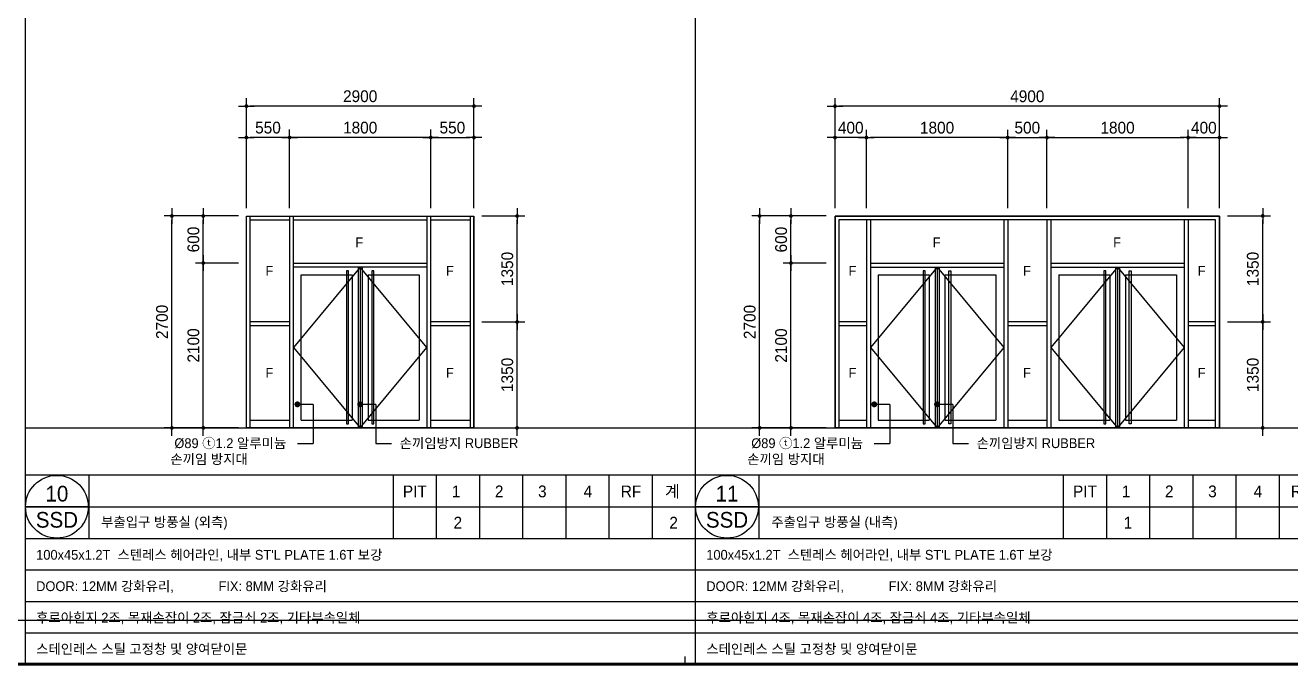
# Model space of a CAD drawing. Extents: x -25535497 to -25216507, y 8041684 to 8103002.
# Drawn here: x -25394184 to -25378057, y 8058811 to 8066971 of the extents above; entities that cross this region are included whole.
import ezdxf
from ezdxf.enums import TextEntityAlignment as Align

# ---------------------------------------------------------------- set-up
doc = ezdxf.new("R2010")
doc.units = 0
doc.header["$MEASUREMENT"] = 0
doc.linetypes.add('DASHDOT', pattern=[22, 20, -1, 0, -1])
doc.layers.get('Defpoints').update_dxf_attribs({"color": 45})
for name, color, linetype in [('0_form', 8, 'Continuous'), ('0_SYM', 7, 'Continuous'), ('A_WID', 4, 'Continuous'), ('DIM', 7, 'Continuous'), ('FIN', 6, 'Continuous'), ('SHT', 7, 'Continuous'), ('SYM', 7, 'Continuous'), ('text', 7, 'Continuous')]:
    doc.layers.add(name, color=color, linetype=linetype)
doc.styles.add('songdoh', font='')
doc.styles.add('돋움', font='')
doc.styles.get('songdoh').set_extended_font_data('Dotum')
doc.styles.get('돋움').set_extended_font_data('Dotum')
doc.dimstyles.new('DONGWOO', dxfattribs={"dimscale": 300, "dimtxt": 3, "dimasz": 1, "dimexe": 2, "dimexo": 2, "dimgap": 1, "dimtad": 1, "dimdec": 0, "dimzin": 11, "dimdsep": 46, "dimtxsty": 'songdoh', "dimblk": 'DOT-6', "dimcen": 2, "dimdle": 2, "dimclrd": 256, "dimclre": 256, "dimclrt": 3, "dimadec": 0, "dimazin": 0, "dimtfac": 1, "dimtdec": 0, "dimtix": 1, "dimtmove": 2, "dimatfit": 3, "dimldrblk": 'DOT', "dimfxl": 2, "dimtolj": 1, "dimtzin": 11, "dimarcsym": 0})

# ---------------------------------------------------------------- blocks, each defined once
blk = doc.blocks.new('KMS_SHEET$0$김천 도면폼(XR)')
at = {"color": 55}
blk.add_line((40870, 3218), (40870, 3380), dxfattribs=at)
at = {"color": 2, "const_width": 79.9}
blk.add_lwpolyline([(83232, 3182), (4501, 3182), (4501, 58666), (83232, 58666)], close=True, dxfattribs=at)
at = {"layer": 'Defpoints', "ltscale": 2}
blk.add_lwpolyline([(5500, 57780), (74243, 57780), (74243, 4293), (5500, 4293)], close=True, dxfattribs=at)
blk = doc.blocks.new('KMS_SHEET', base_point=(2746843.44, 1131951.81))
at = {"xscale": 0.0100119047570738, "yscale": 0.0100119047570738, "zscale": 0.0100119047570738}
blk.add_blockref('KMS_SHEET$0$김천 도면폼(XR)', (2746832.63, 1131939.2), dxfattribs=at)
blk = doc.blocks.new('창호표')
at = {"layer": '0_form', "color": 3}
for p, q in [((0, 278), (8540, 278)), ((0, -6000), (8540, -6000)), ((0, -8410), (8540, -8410))]:
    blk.add_line(p, q, dxfattribs=at)
at = {"layer": '0_form', "color": 7}
for p, q in [((0, 278), (0, -8410)), ((8540, 278), (8540, -8410)), ((4690, -6000), (4690, -6810)), ((5240, -6000), (5240, -6810)), ((5790, -6000), (5790, -6810)), ((6340, -6000), (6340, -6810)), ((6890, -6000), (6890, -6810)), ((7440, -6000), (7440, -6810)), ((7990, -6000), (7990, -6810)), ((0, -6405), (8540, -6405)), ((0, -6810), (8540, -6810)), ((0, -7210), (8540, -7210)), ((0, -7610), (8540, -7610)), ((0, -8010), (8540, -8010))]:
    blk.add_line(p, q, dxfattribs=at)
at = {"layer": '0_form', "color": 1, "linetype": 'DASHDOT'}
blk.add_line((0, -5400), (8540, -5400), dxfattribs=at)
at = {"layer": '0_form'}
blk.add_line((810, -6000), (810, -6810), dxfattribs=at)
at = {"layer": '0_form', "color": 3, "style": '돋움'}
for s, p in [('계', (8155, -6284)), ('1', (5437, -6284)), ('2', (5987, -6284)), ('3', (6537, -6284))]:
    blk.add_text(s, height=150, dxfattribs=at).set_placement(p)
for s, p in [('PIT', (4967, -6284)), ('4', (7172, -6284)), ('RF', (7722, -6284))]:
    blk.add_text(s, height=150, dxfattribs=at).set_placement(p, align=Align.CENTER)
blk = doc.blocks.new('DOOR')
at = {"color": 0}
blk.add_line((-44282, 44513), (-45482, 44513), dxfattribs=at)
at = {"color": 0, "linetype": 'Continuous'}
blk.add_circle((-44882, 44513), 600, dxfattribs=at)
at = {"layer": 'Defpoints', "style": '돋움', "width": 0.8}
blk.add_attdef('크기', text='', height=169, dxfattribs=at).set_placement((-44882, 44513), align=Align.MIDDLE_CENTER)
at = {"layer": 'SYM', "color": 3, "style": 'songdoh'}
for tag, p in [('번호', (-44882, 44763)), ('종류', (-44882, 44263))]:
    blk.add_attdef(tag, text='', height=300, dxfattribs=at).set_placement(p, align=Align.MIDDLE_CENTER)
blk = doc.blocks.new('_Dot')
at = {"color": 0, "linetype": 'ByBlock', "lineweight": -2}
blk.add_line((-0.5, 0), (-1, 0), dxfattribs=at)
at = {"color": 0, "linetype": 'ByBlock', "const_width": 0.5}
blk.add_lwpolyline([(-0.25, 0, 1), (0.25, 0, 1)], format="xyb", close=True, dxfattribs=at)
blk = doc.blocks.new('DOT-6')
at = {"layer": 'DIM', "color": 7, "ltscale": 0.5}
blk.add_line((2, 0), (-2, 0), dxfattribs=at)
at = {"layer": 'DIM', "color": 7, "ltscale": 0.5, "xscale": 0.9680000000043946, "yscale": 0.9680000000043946, "zscale": 0.9680000000043946}
blk.add_blockref('_Dot', (0, 0), dxfattribs=at)
blk = doc.blocks.new('*D33')
at = {"layer": 'Defpoints', "color": 0, "linetype": 'Continuous'}
for p in [(-25384426, 8063942), (-25383876, 8063942), (-25383876, 8061842)]:
    blk.add_point(p, dxfattribs=at)
at = {"layer": 'DIM', "linetype": 'Continuous', "lineweight": -2}
for p, q in [((-25383976, 8063942), (-25384526, 8063942)), ((-25384426, 8061892), (-25384426, 8063892)), ((-25383976, 8061842), (-25384526, 8061842))]:
    blk.add_line(p, q, dxfattribs=at)
at = {"layer": 'DIM', "linetype": 'Continuous', "lineweight": -2, "xscale": 50, "yscale": 50, "zscale": 50}
for p, rotation in [((-25384426, 8063942), 90), ((-25384426, 8061842), 270)]:
    blk.add_blockref('DOT-6', p, dxfattribs=dict(at, rotation=rotation))
at = {"layer": 'DIM', "color": 3, "linetype": 'Continuous', "insert": (-25384551, 8062891), "char_height": 150, "attachment_point": 5, "rotation": 90, "style": 'songdoh'}
blk.add_mtext('\\A1;2100', dxfattribs=at)
blk = doc.blocks.new('*D34')
at = {"layer": 'Defpoints', "color": 0, "linetype": 'Continuous'}
for p in [(-25384426, 8064542), (-25383876, 8064542), (-25383876, 8063942)]:
    blk.add_point(p, dxfattribs=at)
at = {"layer": 'DIM', "linetype": 'Continuous', "lineweight": -2}
for p, q in [((-25383976, 8064542), (-25384526, 8064542)), ((-25384426, 8063992), (-25384426, 8064492)), ((-25383976, 8063942), (-25384526, 8063942))]:
    blk.add_line(p, q, dxfattribs=at)
at = {"layer": 'DIM', "linetype": 'Continuous', "lineweight": -2, "xscale": 50, "yscale": 50, "zscale": 50}
for p, rotation in [((-25384426, 8064542), 90), ((-25384426, 8063942), 270)]:
    blk.add_blockref('DOT-6', p, dxfattribs=dict(at, rotation=rotation))
at = {"layer": 'DIM', "color": 3, "linetype": 'Continuous', "insert": (-25384551, 8064241), "char_height": 150, "attachment_point": 5, "rotation": 90, "style": 'songdoh'}
blk.add_mtext('\\A1;600', dxfattribs=at)
blk = doc.blocks.new('*D35')
at = {"layer": 'Defpoints', "color": 0, "linetype": 'Continuous'}
for p in [(-25384826, 8064542), (-25383876, 8064542), (-25383876, 8061842)]:
    blk.add_point(p, dxfattribs=at)
at = {"layer": 'DIM', "linetype": 'Continuous', "lineweight": -2}
for p, q in [((-25383976, 8064542), (-25384926, 8064542)), ((-25384826, 8061892), (-25384826, 8064492)), ((-25383976, 8061842), (-25384926, 8061842))]:
    blk.add_line(p, q, dxfattribs=at)
at = {"layer": 'DIM', "linetype": 'Continuous', "lineweight": -2, "xscale": 50, "yscale": 50, "zscale": 50}
for p, rotation in [((-25384826, 8064542), 90), ((-25384826, 8061842), 270)]:
    blk.add_blockref('DOT-6', p, dxfattribs=dict(at, rotation=rotation))
at = {"layer": 'DIM', "color": 3, "linetype": 'Continuous', "insert": (-25384951, 8063191), "char_height": 150, "attachment_point": 5, "rotation": 90, "style": 'songdoh'}
blk.add_mtext('\\A1;2700', dxfattribs=at)
blk = doc.blocks.new('*D36')
at = {"layer": 'Defpoints', "color": 0, "linetype": 'Continuous'}
for p in [(-25383864, 8065541), (-25383864, 8064541), (-25383464, 8064541)]:
    blk.add_point(p, dxfattribs=at)
at = {"layer": 'DIM', "linetype": 'Continuous', "lineweight": -2}
for p, q in [((-25383914, 8065541), (-25383964, 8065541)), ((-25383864, 8064641), (-25383864, 8065641)), ((-25383464, 8065541), (-25383864, 8065541)), ((-25383464, 8064641), (-25383464, 8065641)), ((-25383414, 8065541), (-25383364, 8065541))]:
    blk.add_line(p, q, dxfattribs=at)
at = {"layer": 'DIM', "linetype": 'Continuous', "lineweight": -2, "xscale": 50, "yscale": 50, "zscale": 50}
blk.add_blockref('DOT-6', (-25383864, 8065541), dxfattribs=at)
at = {"layer": 'DIM', "linetype": 'Continuous', "lineweight": -2, "xscale": 50, "yscale": 50, "zscale": 50, "rotation": 180}
blk.add_blockref('DOT-6', (-25383464, 8065541), dxfattribs=at)
at = {"layer": 'DIM', "color": 3, "linetype": 'Continuous', "insert": (-25383664, 8065666), "char_height": 150, "attachment_point": 5, "style": 'songdoh'}
blk.add_mtext('\\A1;400', dxfattribs=at)
blk = doc.blocks.new('*D37')
at = {"layer": 'Defpoints', "color": 0, "linetype": 'Continuous'}
for p in [(-25383464, 8065541), (-25383464, 8064541), (-25381664, 8064541)]:
    blk.add_point(p, dxfattribs=at)
at = {"layer": 'DIM', "linetype": 'Continuous', "lineweight": -2}
for p, q in [((-25383464, 8064641), (-25383464, 8065641)), ((-25381714, 8065541), (-25383414, 8065541)), ((-25381664, 8064641), (-25381664, 8065641))]:
    blk.add_line(p, q, dxfattribs=at)
at = {"layer": 'DIM', "linetype": 'Continuous', "lineweight": -2, "xscale": 50, "yscale": 50, "zscale": 50, "rotation": 180}
blk.add_blockref('DOT-6', (-25383464, 8065541), dxfattribs=at)
at = {"layer": 'DIM', "linetype": 'Continuous', "lineweight": -2, "xscale": 50, "yscale": 50, "zscale": 50}
blk.add_blockref('DOT-6', (-25381664, 8065541), dxfattribs=at)
at = {"layer": 'DIM', "color": 3, "linetype": 'Continuous', "insert": (-25382564, 8065666), "char_height": 150, "attachment_point": 5, "style": 'songdoh'}
blk.add_mtext('\\A1;1800', dxfattribs=at)
blk = doc.blocks.new('*D38')
at = {"layer": 'Defpoints', "color": 0, "linetype": 'Continuous'}
for p in [(-25381164, 8065541), (-25381664, 8064541), (-25381164, 8064541)]:
    blk.add_point(p, dxfattribs=at)
at = {"layer": 'DIM', "linetype": 'Continuous', "lineweight": -2}
for p, q in [((-25381664, 8064641), (-25381664, 8065641)), ((-25381614, 8065541), (-25381214, 8065541)), ((-25381164, 8064641), (-25381164, 8065641))]:
    blk.add_line(p, q, dxfattribs=at)
at = {"layer": 'DIM', "linetype": 'Continuous', "lineweight": -2, "xscale": 50, "yscale": 50, "zscale": 50, "rotation": 180}
blk.add_blockref('DOT-6', (-25381664, 8065541), dxfattribs=at)
at = {"layer": 'DIM', "linetype": 'Continuous', "lineweight": -2, "xscale": 50, "yscale": 50, "zscale": 50}
blk.add_blockref('DOT-6', (-25381164, 8065541), dxfattribs=at)
at = {"layer": 'DIM', "color": 3, "linetype": 'Continuous', "insert": (-25381414, 8065666), "char_height": 150, "attachment_point": 5, "style": 'songdoh'}
blk.add_mtext('\\A1;500', dxfattribs=at)
blk = doc.blocks.new('*D39')
at = {"layer": 'Defpoints', "color": 0, "linetype": 'Continuous'}
for p in [(-25383864, 8065941), (-25383864, 8064541), (-25378964, 8064541)]:
    blk.add_point(p, dxfattribs=at)
at = {"layer": 'DIM', "linetype": 'Continuous', "lineweight": -2}
for p, q in [((-25383864, 8064641), (-25383864, 8066041)), ((-25378964, 8064641), (-25378964, 8066041)), ((-25379014, 8065941), (-25383814, 8065941))]:
    blk.add_line(p, q, dxfattribs=at)
at = {"layer": 'DIM', "linetype": 'Continuous', "lineweight": -2, "xscale": 50, "yscale": 50, "zscale": 50, "rotation": 180}
blk.add_blockref('DOT-6', (-25383864, 8065941), dxfattribs=at)
at = {"layer": 'DIM', "linetype": 'Continuous', "lineweight": -2, "xscale": 50, "yscale": 50, "zscale": 50}
blk.add_blockref('DOT-6', (-25378964, 8065941), dxfattribs=at)
at = {"layer": 'DIM', "color": 3, "linetype": 'Continuous', "insert": (-25381414, 8066066), "char_height": 150, "attachment_point": 5, "style": 'songdoh'}
blk.add_mtext('\\A1;4900', dxfattribs=at)
blk = doc.blocks.new('*D40')
at = {"layer": 'Defpoints', "color": 0, "linetype": 'Continuous'}
for p in [(-25378964, 8065541), (-25379364, 8064541), (-25378964, 8064541)]:
    blk.add_point(p, dxfattribs=at)
at = {"layer": 'DIM', "linetype": 'Continuous', "lineweight": -2}
for p, q in [((-25379414, 8065541), (-25379464, 8065541)), ((-25379364, 8064641), (-25379364, 8065641)), ((-25379364, 8065541), (-25378964, 8065541)), ((-25378964, 8064641), (-25378964, 8065641)), ((-25378914, 8065541), (-25378864, 8065541))]:
    blk.add_line(p, q, dxfattribs=at)
at = {"layer": 'DIM', "linetype": 'Continuous', "lineweight": -2, "xscale": 50, "yscale": 50, "zscale": 50}
blk.add_blockref('DOT-6', (-25379364, 8065541), dxfattribs=at)
at = {"layer": 'DIM', "linetype": 'Continuous', "lineweight": -2, "xscale": 50, "yscale": 50, "zscale": 50, "rotation": 180}
blk.add_blockref('DOT-6', (-25378964, 8065541), dxfattribs=at)
at = {"layer": 'DIM', "color": 3, "linetype": 'Continuous', "insert": (-25379164, 8065666), "char_height": 150, "attachment_point": 5, "style": 'songdoh'}
blk.add_mtext('\\A1;400', dxfattribs=at)
blk = doc.blocks.new('*D41')
at = {"layer": 'Defpoints', "color": 0, "linetype": 'Continuous'}
for p in [(-25379364, 8065541), (-25381164, 8064541), (-25379364, 8064541)]:
    blk.add_point(p, dxfattribs=at)
at = {"layer": 'DIM', "linetype": 'Continuous', "lineweight": -2}
for p, q in [((-25381164, 8064641), (-25381164, 8065641)), ((-25381114, 8065541), (-25379414, 8065541)), ((-25379364, 8064641), (-25379364, 8065641))]:
    blk.add_line(p, q, dxfattribs=at)
at = {"layer": 'DIM', "linetype": 'Continuous', "lineweight": -2, "xscale": 50, "yscale": 50, "zscale": 50, "rotation": 180}
blk.add_blockref('DOT-6', (-25381164, 8065541), dxfattribs=at)
at = {"layer": 'DIM', "linetype": 'Continuous', "lineweight": -2, "xscale": 50, "yscale": 50, "zscale": 50}
blk.add_blockref('DOT-6', (-25379364, 8065541), dxfattribs=at)
at = {"layer": 'DIM', "color": 3, "linetype": 'Continuous', "insert": (-25380264, 8065666), "char_height": 150, "attachment_point": 5, "style": 'songdoh'}
blk.add_mtext('\\A1;1800', dxfattribs=at)
blk = doc.blocks.new('*D98')
at = {"layer": 'Defpoints', "color": 0, "linetype": 'Continuous'}
for p in [(-25378964, 8063192), (-25378414, 8063192), (-25378965, 8061842)]:
    blk.add_point(p, dxfattribs=at)
at = {"layer": 'DIM', "linetype": 'Continuous', "lineweight": -2}
for p, q in [((-25378864, 8063192), (-25378314, 8063192)), ((-25378414, 8061892), (-25378414, 8063142)), ((-25378865, 8061842), (-25378314, 8061842))]:
    blk.add_line(p, q, dxfattribs=at)
at = {"layer": 'DIM', "linetype": 'Continuous', "lineweight": -2, "xscale": 50, "yscale": 50, "zscale": 50}
for p, rotation in [((-25378414, 8063192), 90), ((-25378414, 8061842), 270)]:
    blk.add_blockref('DOT-6', p, dxfattribs=dict(at, rotation=rotation))
at = {"layer": 'DIM', "color": 3, "linetype": 'Continuous', "insert": (-25378539, 8062517), "char_height": 150, "attachment_point": 5, "rotation": 90, "style": 'songdoh'}
blk.add_mtext('\\A1;1350', dxfattribs=at)
blk = doc.blocks.new('*D99')
at = {"layer": 'Defpoints', "color": 0, "linetype": 'Continuous'}
for p in [(-25378964, 8064542), (-25378414, 8064542), (-25378964, 8063192)]:
    blk.add_point(p, dxfattribs=at)
at = {"layer": 'DIM', "linetype": 'Continuous', "lineweight": -2}
for p, q in [((-25378864, 8064542), (-25378314, 8064542)), ((-25378414, 8063242), (-25378414, 8064492)), ((-25378864, 8063192), (-25378314, 8063192))]:
    blk.add_line(p, q, dxfattribs=at)
at = {"layer": 'DIM', "linetype": 'Continuous', "lineweight": -2, "xscale": 50, "yscale": 50, "zscale": 50}
for p, rotation in [((-25378414, 8064542), 90), ((-25378414, 8063192), 270)]:
    blk.add_blockref('DOT-6', p, dxfattribs=dict(at, rotation=rotation))
at = {"layer": 'DIM', "color": 3, "linetype": 'Continuous', "insert": (-25378539, 8063867), "char_height": 150, "attachment_point": 5, "rotation": 90, "style": 'songdoh'}
blk.add_mtext('\\A1;1350', dxfattribs=at)
blk = doc.blocks.new('*D104')
at = {"layer": 'Defpoints', "color": 0, "linetype": 'Continuous'}
for p in [(-25391916, 8063942), (-25391366, 8063942), (-25391366, 8061842)]:
    blk.add_point(p, dxfattribs=at)
at = {"layer": 'DIM', "linetype": 'Continuous', "lineweight": -2}
for p, q in [((-25391466, 8063942), (-25392016, 8063942)), ((-25391916, 8061892), (-25391916, 8063892)), ((-25391466, 8061842), (-25392016, 8061842))]:
    blk.add_line(p, q, dxfattribs=at)
at = {"layer": 'DIM', "linetype": 'Continuous', "lineweight": -2, "xscale": 50, "yscale": 50, "zscale": 50}
for p, rotation in [((-25391916, 8063942), 90), ((-25391916, 8061842), 270)]:
    blk.add_blockref('DOT-6', p, dxfattribs=dict(at, rotation=rotation))
at = {"layer": 'DIM', "color": 3, "linetype": 'Continuous', "insert": (-25392041, 8062892), "char_height": 150, "attachment_point": 5, "rotation": 90, "style": 'songdoh'}
blk.add_mtext('\\A1;2100', dxfattribs=at)
blk = doc.blocks.new('*D105')
at = {"layer": 'Defpoints', "color": 0, "linetype": 'Continuous'}
for p in [(-25391916, 8064542), (-25391366, 8064542), (-25391366, 8063942)]:
    blk.add_point(p, dxfattribs=at)
at = {"layer": 'DIM', "linetype": 'Continuous', "lineweight": -2}
for p, q in [((-25391466, 8064542), (-25392016, 8064542)), ((-25391916, 8063992), (-25391916, 8064492)), ((-25391466, 8063942), (-25392016, 8063942))]:
    blk.add_line(p, q, dxfattribs=at)
at = {"layer": 'DIM', "linetype": 'Continuous', "lineweight": -2, "xscale": 50, "yscale": 50, "zscale": 50}
for p, rotation in [((-25391916, 8064542), 90), ((-25391916, 8063942), 270)]:
    blk.add_blockref('DOT-6', p, dxfattribs=dict(at, rotation=rotation))
at = {"layer": 'DIM', "color": 3, "linetype": 'Continuous', "insert": (-25392041, 8064242), "char_height": 150, "attachment_point": 5, "rotation": 90, "style": 'songdoh'}
blk.add_mtext('\\A1;600', dxfattribs=at)
blk = doc.blocks.new('*D106')
at = {"layer": 'Defpoints', "color": 0, "linetype": 'Continuous'}
for p in [(-25392316, 8064542), (-25391366, 8064542), (-25391366, 8061842)]:
    blk.add_point(p, dxfattribs=at)
at = {"layer": 'DIM', "linetype": 'Continuous', "lineweight": -2}
for p, q in [((-25391466, 8064542), (-25392416, 8064542)), ((-25392316, 8061892), (-25392316, 8064492)), ((-25391466, 8061842), (-25392416, 8061842))]:
    blk.add_line(p, q, dxfattribs=at)
at = {"layer": 'DIM', "linetype": 'Continuous', "lineweight": -2, "xscale": 50, "yscale": 50, "zscale": 50}
for p, rotation in [((-25392316, 8064542), 90), ((-25392316, 8061842), 270)]:
    blk.add_blockref('DOT-6', p, dxfattribs=dict(at, rotation=rotation))
at = {"layer": 'DIM', "color": 3, "linetype": 'Continuous', "insert": (-25392441, 8063192), "char_height": 150, "attachment_point": 5, "rotation": 90, "style": 'songdoh'}
blk.add_mtext('\\A1;2700', dxfattribs=at)
blk = doc.blocks.new('*D107')
at = {"layer": 'Defpoints', "color": 0, "linetype": 'Continuous'}
for p in [(-25391366, 8065542), (-25391366, 8064542), (-25390816, 8064542)]:
    blk.add_point(p, dxfattribs=at)
at = {"layer": 'DIM', "linetype": 'Continuous', "lineweight": -2}
for p, q in [((-25391366, 8064642), (-25391366, 8065642)), ((-25390866, 8065542), (-25391316, 8065542)), ((-25390816, 8064642), (-25390816, 8065642))]:
    blk.add_line(p, q, dxfattribs=at)
at = {"layer": 'DIM', "linetype": 'Continuous', "lineweight": -2, "xscale": 50, "yscale": 50, "zscale": 50, "rotation": 180}
blk.add_blockref('DOT-6', (-25391366, 8065542), dxfattribs=at)
at = {"layer": 'DIM', "linetype": 'Continuous', "lineweight": -2, "xscale": 50, "yscale": 50, "zscale": 50}
blk.add_blockref('DOT-6', (-25390816, 8065542), dxfattribs=at)
at = {"layer": 'DIM', "color": 3, "linetype": 'Continuous', "insert": (-25391091, 8065667), "char_height": 150, "attachment_point": 5, "style": 'songdoh'}
blk.add_mtext('\\A1;550', dxfattribs=at)
blk = doc.blocks.new('*D108')
at = {"layer": 'Defpoints', "color": 0, "linetype": 'Continuous'}
for p in [(-25390816, 8065542), (-25390816, 8064542), (-25389016, 8064542)]:
    blk.add_point(p, dxfattribs=at)
at = {"layer": 'DIM', "linetype": 'Continuous', "lineweight": -2}
for p, q in [((-25390816, 8064642), (-25390816, 8065642)), ((-25389066, 8065542), (-25390766, 8065542)), ((-25389016, 8064642), (-25389016, 8065642))]:
    blk.add_line(p, q, dxfattribs=at)
at = {"layer": 'DIM', "linetype": 'Continuous', "lineweight": -2, "xscale": 50, "yscale": 50, "zscale": 50, "rotation": 180}
blk.add_blockref('DOT-6', (-25390816, 8065542), dxfattribs=at)
at = {"layer": 'DIM', "linetype": 'Continuous', "lineweight": -2, "xscale": 50, "yscale": 50, "zscale": 50}
blk.add_blockref('DOT-6', (-25389016, 8065542), dxfattribs=at)
at = {"layer": 'DIM', "color": 3, "linetype": 'Continuous', "insert": (-25389916, 8065667), "char_height": 150, "attachment_point": 5, "style": 'songdoh'}
blk.add_mtext('\\A1;1800', dxfattribs=at)
blk = doc.blocks.new('*D109')
at = {"layer": 'Defpoints', "color": 0, "linetype": 'Continuous'}
for p in [(-25388466, 8065542), (-25389016, 8064542), (-25388466, 8064542)]:
    blk.add_point(p, dxfattribs=at)
at = {"layer": 'DIM', "linetype": 'Continuous', "lineweight": -2}
for p, q in [((-25389016, 8064642), (-25389016, 8065642)), ((-25388966, 8065542), (-25388516, 8065542)), ((-25388466, 8064642), (-25388466, 8065642))]:
    blk.add_line(p, q, dxfattribs=at)
at = {"layer": 'DIM', "linetype": 'Continuous', "lineweight": -2, "xscale": 50, "yscale": 50, "zscale": 50, "rotation": 180}
blk.add_blockref('DOT-6', (-25389016, 8065542), dxfattribs=at)
at = {"layer": 'DIM', "linetype": 'Continuous', "lineweight": -2, "xscale": 50, "yscale": 50, "zscale": 50}
blk.add_blockref('DOT-6', (-25388466, 8065542), dxfattribs=at)
at = {"layer": 'DIM', "color": 3, "linetype": 'Continuous', "insert": (-25388741, 8065667), "char_height": 150, "attachment_point": 5, "style": 'songdoh'}
blk.add_mtext('\\A1;550', dxfattribs=at)
blk = doc.blocks.new('*D110')
at = {"layer": 'Defpoints', "color": 0, "linetype": 'Continuous'}
for p in [(-25391366, 8065942), (-25391366, 8064542), (-25388466, 8064542)]:
    blk.add_point(p, dxfattribs=at)
at = {"layer": 'DIM', "linetype": 'Continuous', "lineweight": -2}
for p, q in [((-25391366, 8064642), (-25391366, 8066042)), ((-25388466, 8064642), (-25388466, 8066042)), ((-25388516, 8065942), (-25391316, 8065942))]:
    blk.add_line(p, q, dxfattribs=at)
at = {"layer": 'DIM', "linetype": 'Continuous', "lineweight": -2, "xscale": 50, "yscale": 50, "zscale": 50, "rotation": 180}
blk.add_blockref('DOT-6', (-25391366, 8065942), dxfattribs=at)
at = {"layer": 'DIM', "linetype": 'Continuous', "lineweight": -2, "xscale": 50, "yscale": 50, "zscale": 50}
blk.add_blockref('DOT-6', (-25388466, 8065942), dxfattribs=at)
at = {"layer": 'DIM', "color": 3, "linetype": 'Continuous', "insert": (-25389916, 8066067), "char_height": 150, "attachment_point": 5, "style": 'songdoh'}
blk.add_mtext('\\A1;2900', dxfattribs=at)
blk = doc.blocks.new('*D111')
at = {"layer": 'Defpoints', "color": 0, "linetype": 'Continuous'}
for p in [(-25388466, 8063192), (-25387916, 8063192), (-25388467, 8061842)]:
    blk.add_point(p, dxfattribs=at)
at = {"layer": 'DIM', "linetype": 'Continuous', "lineweight": -2}
for p, q in [((-25388366, 8063192), (-25387816, 8063192)), ((-25387916, 8061892), (-25387916, 8063142)), ((-25388367, 8061842), (-25387816, 8061842))]:
    blk.add_line(p, q, dxfattribs=at)
at = {"layer": 'DIM', "linetype": 'Continuous', "lineweight": -2, "xscale": 50, "yscale": 50, "zscale": 50}
for p, rotation in [((-25387916, 8063192), 90), ((-25387916, 8061842), 270)]:
    blk.add_blockref('DOT-6', p, dxfattribs=dict(at, rotation=rotation))
at = {"layer": 'DIM', "color": 3, "linetype": 'Continuous', "insert": (-25388041, 8062517), "char_height": 150, "attachment_point": 5, "rotation": 90, "style": 'songdoh'}
blk.add_mtext('\\A1;1350', dxfattribs=at)
blk = doc.blocks.new('*D112')
at = {"layer": 'Defpoints', "color": 0, "linetype": 'Continuous'}
for p in [(-25388466, 8064542), (-25387916, 8064542), (-25388466, 8063192)]:
    blk.add_point(p, dxfattribs=at)
at = {"layer": 'DIM', "linetype": 'Continuous', "lineweight": -2}
for p, q in [((-25388366, 8064542), (-25387816, 8064542)), ((-25387916, 8063242), (-25387916, 8064492)), ((-25388366, 8063192), (-25387816, 8063192))]:
    blk.add_line(p, q, dxfattribs=at)
at = {"layer": 'DIM', "linetype": 'Continuous', "lineweight": -2, "xscale": 50, "yscale": 50, "zscale": 50}
for p, rotation in [((-25387916, 8064542), 90), ((-25387916, 8063192), 270)]:
    blk.add_blockref('DOT-6', p, dxfattribs=dict(at, rotation=rotation))
at = {"layer": 'DIM', "color": 3, "linetype": 'Continuous', "insert": (-25388041, 8063867), "char_height": 150, "attachment_point": 5, "rotation": 90, "style": 'songdoh'}
blk.add_mtext('\\A1;1350', dxfattribs=at)

msp = doc.modelspace()

# ---------------------------------------------------------------- linework, layer by layer
at = {"ltscale": 4}
for points in [[(-25391366.2, 8064541.5), (-25388466.2, 8064541.5), (-25388466.2, 8061841.5), (-25391366.2, 8061841.5)], [(-25383864.1, 8064541.5), (-25378964.1, 8064541.5), (-25378964.1, 8061841.5), (-25383864.1, 8061841.5)]]:
    msp.add_lwpolyline(points, close=True, dxfattribs=at)
at = {"layer": 'A_WID'}
for p, q in [((-25391366.2, 8064541.5), (-25388466.2, 8064541.5)), ((-25391366.2, 8061841.5), (-25391366.2, 8064541.5)), ((-25391316.2, 8061841.5), (-25391316.2, 8064541.5)), ((-25390816.2, 8064541.5), (-25390816.2, 8061841.5)), ((-25390766.2, 8061841.5), (-25390766.2, 8064541.5)), ((-25389066.2, 8064541.5), (-25389066.2, 8061841.5)), ((-25389016.2, 8061841.5), (-25389016.2, 8064541.5)), ((-25388516.2, 8064541.5), (-25388516.2, 8061841.5)), ((-25388466.2, 8061841.5), (-25388466.2, 8064541.5)), ((-25391316.2, 8064491.5), (-25390816.2, 8064491.5)), ((-25390766.2, 8064491.5), (-25389066.2, 8064491.5)), ((-25389016.2, 8064491.5), (-25388516.2, 8064491.5)), ((-25379014.1, 8064491.5), (-25383814.1, 8064491.5)), ((-25383814.1, 8064491.5), (-25383814.1, 8061841.5)), ((-25383464.1, 8064491.5), (-25383464.1, 8061841.5)), ((-25383414.1, 8064491.5), (-25383414.1, 8061841.5)), ((-25381714.1, 8064491.5), (-25381714.1, 8061841.5)), ((-25381664.1, 8064491.5), (-25381664.1, 8061841.5)), ((-25381164.1, 8064491.5), (-25381164.1, 8061841.5)), ((-25381114.1, 8064491.5), (-25381114.1, 8061841.5)), ((-25379414.1, 8064491.5), (-25379414.1, 8061841.5)), ((-25379364.1, 8064491.5), (-25379364.1, 8061841.5)), ((-25379014.1, 8061841.5), (-25379014.1, 8064491.5)), ((-25390766.2, 8063941.5), (-25389066.2, 8063941.5)), ((-25383414.1, 8063941.5), (-25381714.1, 8063941.5)), ((-25381114.1, 8063941.5), (-25379414.1, 8063941.5)), ((-25389066.2, 8063891.5), (-25390766.2, 8063891.5)), ((-25390666.2, 8063791.5), (-25390016.2, 8063791.5)), ((-25390666.2, 8061941.5), (-25390666.2, 8063791.5)), ((-25390016.2, 8063791.5), (-25390016.2, 8061941.5)), ((-25389916.2, 8063891.5), (-25389916.2, 8061841.5)), ((-25389816.2, 8063791.5), (-25389816.2, 8061941.5)), ((-25389816.2, 8063791.5), (-25389166.2, 8063791.5)), ((-25389166.2, 8063791.5), (-25389166.2, 8061941.5)), ((-25383414.1, 8063891.5), (-25381714.1, 8063891.5)), ((-25383314.1, 8063791.5), (-25382664.1, 8063791.5)), ((-25383314.1, 8063791.5), (-25383314.1, 8061941.5)), ((-25382664.1, 8063791.5), (-25382664.1, 8061941.5)), ((-25382564.1, 8063891.5), (-25382564.1, 8061841.5)), ((-25382464.1, 8063791.5), (-25382464.1, 8061941.5)), ((-25382464.1, 8063791.5), (-25381814.1, 8063791.5)), ((-25381814.1, 8063791.5), (-25381814.1, 8061941.5)), ((-25381114.1, 8063891.5), (-25379414.1, 8063891.5)), ((-25381014.1, 8063791.5), (-25380364.1, 8063791.5)), ((-25381014.1, 8063791.5), (-25381014.1, 8061941.5)), ((-25380364.1, 8063791.5), (-25380364.1, 8061941.5)), ((-25380264.1, 8063891.5), (-25380264.1, 8061841.5)), ((-25380164.1, 8063791.5), (-25380164.1, 8061941.5)), ((-25380164.1, 8063791.5), (-25379514.1, 8063791.5)), ((-25379514.1, 8063791.5), (-25379514.1, 8061941.5)), ((-25388466.2, 8061841.5), (-25391366.2, 8061841.5)), ((-25391316.2, 8061941.5), (-25390816.2, 8061941.5)), ((-25390666.2, 8061941.5), (-25390016.2, 8061941.5)), ((-25389816.2, 8061941.5), (-25389166.2, 8061941.5)), ((-25389016.2, 8061941.5), (-25388516.2, 8061941.5)), ((-25383814.1, 8061941.5), (-25383464.1, 8061941.5)), ((-25383314.1, 8061941.5), (-25382664.1, 8061941.5)), ((-25382464.1, 8061941.5), (-25381814.1, 8061941.5)), ((-25381664.1, 8061941.5), (-25381164.1, 8061941.5)), ((-25381014.1, 8061941.5), (-25380364.1, 8061941.5)), ((-25380164.1, 8061941.5), (-25379514.1, 8061941.5)), ((-25379364.1, 8061941.5), (-25379014.1, 8061941.5))]:
    msp.add_line(p, q, dxfattribs=at)
at = {"layer": 'A_WID', "color": 9}
for p, q in [((-25389941.2, 8063891.5), (-25389941.2, 8061841.5)), ((-25389891.2, 8063891.5), (-25389891.2, 8061841.5)), ((-25382589.1, 8063891.5), (-25382589.1, 8061841.5)), ((-25382539.1, 8063891.5), (-25382539.1, 8061841.5)), ((-25380289.1, 8063891.5), (-25380289.1, 8061841.5)), ((-25380239.1, 8063891.5), (-25380239.1, 8061841.5))]:
    msp.add_line(p, q, dxfattribs=at)
at = {"layer": 'A_WID', "color": 8}
for p, q in [((-25382564.1, 8063891.5), (-25383414.1, 8062866.5)), ((-25382564.1, 8063891.5), (-25381714.1, 8062866.5)), ((-25380264.1, 8063891.5), (-25381114.1, 8062866.5)), ((-25380264.1, 8063891.5), (-25379414.1, 8062866.5)), ((-25383414.1, 8062866.5), (-25382564.1, 8061841.5)), ((-25381714.1, 8062866.5), (-25382564.1, 8061841.5)), ((-25381114.1, 8062866.5), (-25380264.1, 8061841.5)), ((-25379414.1, 8062866.5), (-25380264.1, 8061841.5))]:
    msp.add_line(p, q, dxfattribs=at)
at = {"layer": 'A_WID', "ltscale": 4}
for p, q in [((-25390816.2, 8063191.5), (-25391316.2, 8063191.5)), ((-25390816.2, 8063141.5), (-25391316.2, 8063141.5)), ((-25388516.2, 8063191.5), (-25389016.2, 8063191.5)), ((-25388516.2, 8063141.5), (-25389016.2, 8063141.5)), ((-25383464.1, 8063191.5), (-25383814.1, 8063191.5)), ((-25383464.1, 8063141.5), (-25383814.1, 8063141.5)), ((-25381164.1, 8063191.5), (-25381664.1, 8063191.5)), ((-25381164.1, 8063141.5), (-25381664.1, 8063141.5)), ((-25379014.1, 8063191.5), (-25379364.1, 8063191.5)), ((-25379014.1, 8063141.5), (-25379364.1, 8063141.5))]:
    msp.add_line(p, q, dxfattribs=at)
at = {"layer": 'A_WID'}
msp.add_lwpolyline([(-25378964.1, 8064541.5), (-25383864.1, 8064541.5), (-25383864.1, 8061841.5), (-25378964.1, 8061841.5)], close=True, dxfattribs=at)
at = {"layer": 'A_WID', "color": 8}
for points in [[(-25389916.2, 8063891.5), (-25390766.2, 8062866.5), (-25389916.2, 8061841.5)], [(-25389916.2, 8061841.5), (-25389066.2, 8062866.5), (-25389916.2, 8063891.5)]]:
    msp.add_lwpolyline(points, dxfattribs=at)
at = {"layer": 'A_WID', "color": 6}
for points in [[(-25390066.2, 8063841.5), (-25390091.2, 8063841.5), (-25390091.2, 8061891.5), (-25390066.2, 8061891.5)], [(-25389741.2, 8063841.5), (-25389766.2, 8063841.5), (-25389766.2, 8061891.5), (-25389741.2, 8061891.5)], [(-25382714.1, 8063841.5), (-25382739.1, 8063841.5), (-25382739.1, 8061891.5), (-25382714.1, 8061891.5)], [(-25382414.1, 8063841.5), (-25382389.1, 8063841.5), (-25382389.1, 8061891.5), (-25382414.1, 8061891.5)], [(-25380414.1, 8063841.5), (-25380439.1, 8063841.5), (-25380439.1, 8061891.5), (-25380414.1, 8061891.5)], [(-25380114.1, 8063841.5), (-25380089.1, 8063841.5), (-25380089.1, 8061891.5), (-25380114.1, 8061891.5)]]:
    msp.add_lwpolyline(points, close=True, dxfattribs=at)
at = {"layer": 'SHT'}
for p, q in [((-25390516.2, 8062141.5), (-25390697.5, 8062141.5)), ((-25390516.2, 8062141.5), (-25390516.2, 8061641.5)), ((-25389716.2, 8062141.5), (-25389897.5, 8062141.5)), ((-25389716.2, 8062141.5), (-25389716.2, 8061641.5)), ((-25383164.1, 8062141.5), (-25383345.4, 8062141.5)), ((-25383164.1, 8062141.5), (-25383164.1, 8061641.5)), ((-25382364.1, 8062141.5), (-25382545.4, 8062141.5)), ((-25382364.1, 8062141.5), (-25382364.1, 8061641.5)), ((-25390716.2, 8061641.5), (-25390516.2, 8061641.5)), ((-25389716.2, 8061641.5), (-25389516.2, 8061641.5)), ((-25383364.1, 8061641.5), (-25383164.1, 8061641.5)), ((-25382364.1, 8061641.5), (-25382164.1, 8061641.5))]:
    msp.add_line(p, q, dxfattribs=at)
at = {"layer": 'SHT', "const_width": 37.5}
for points in [[(-25390735, 8062141.5, 1), (-25390697.5, 8062141.5, 1)], [(-25389935, 8062141.5, 1), (-25389897.5, 8062141.5, 1)], [(-25383382.9, 8062141.5, 1), (-25383345.4, 8062141.5, 1)], [(-25382582.9, 8062141.5, 1), (-25382545.4, 8062141.5, 1)]]:
    msp.add_lwpolyline(points, format="xyb", close=True, dxfattribs=at)

# ---------------------------------------------------------------- block references
at = {"layer": '0_form', "color": 7}
for p in [(-25394186.2, 8067241.5), (-25385646.2, 8067241.5)]:
    msp.add_blockref('창호표', p, dxfattribs=at)
at = {"layer": '0_SYM', "xscale": 0.6666666666666666, "yscale": 0.6666666666666666, "zscale": 0.6666666666666666}
for p, values in [((-25363859.6, 8031161.5), {'종류': 'SSD', '번호': '10'}), ((-25355319.6, 8031161.5), {'종류': 'SSD', '번호': '11'})]:
    msp.add_blockref('DOOR', p, dxfattribs=at).add_auto_attribs(values)
at = {"layer": 'FIN', "color": 5, "ltscale": 4, "xscale": 50, "yscale": 50, "zscale": 50}
msp.add_blockref('KMS_SHEET', (-25405691.2, 8057869), dxfattribs=at)

# ---------------------------------------------------------------- texts
at = {"layer": '0_form', "color": 3, "style": '돋움'}
for s, p in [('2', (-25388671.2, 8060634)), ('2', (-25385921.2, 8060634)), ('1', (-25380131.2, 8060634))]:
    msp.add_text(s, height=150, dxfattribs=at).set_placement(p, align=Align.MIDDLE_CENTER)
at = {"layer": 'text', "style": '돋움'}
for s, p in [('F', (-25389926.4, 8064205.5)), ('F', (-25382569.6, 8064205.5)), ('F', (-25380269.6, 8064205.5)), ('F', (-25391072.9, 8063842)), ('F', (-25388772.9, 8063842)), ('F', (-25383642.4, 8063842.9)), ('F', (-25381417.4, 8063842.9)), ('F', (-25379192.4, 8063842.9)), ('F', (-25391072.9, 8062543.6)), ('F', (-25388772.9, 8062543.6)), ('F', (-25383642.4, 8062544)), ('F', (-25381417.4, 8062544)), ('F', (-25379192.4, 8062544)), ('Ø89 ⓣ1.2 알루미늄', (-25391571.4, 8061646.7)), ('손끼임방지 RUBBER', (-25388656.5, 8061646.7)), ('Ø89 ⓣ1.2 알루미늄', (-25384219.4, 8061646.7)), ('손끼임방지 RUBBER', (-25381304.5, 8061646.7)), ('손끼임 방지대', (-25391842.3, 8061444.2)), ('손끼임 방지대', (-25384490.3, 8061444.2))]:
    msp.add_text(s, height=125, dxfattribs=at).set_placement(p, align=Align.MIDDLE_CENTER)
for s, p in [('부출입구 방풍실 (외측)', (-25393217.2, 8060642.8)), ('주출입구 방풍실 (내측)', (-25384677.2, 8060642.8)), ("100x45x1.2T  스텐레스 헤어라인, 내부 ST'L PLATE 1.6T 보강", (-25394045.2, 8060224.3)), ("100x45x1.2T  스텐레스 헤어라인, 내부 ST'L PLATE 1.6T 보강", (-25385505.2, 8060224.3)), ('DOOR: 12MM 강화유리,', (-25394045.2, 8059824.3)), ('FIX: 8MM 강화유리', (-25391721.4, 8059824.3)), ('DOOR: 12MM 강화유리,', (-25385505.2, 8059824.3)), ('FIX: 8MM 강화유리', (-25383181.4, 8059824.3)), ('후로아힌지 2조, 목재손잡이 2조, 잠금쇠 2조, 기타부속일체', (-25394045.2, 8059424.3)), ('후로아힌지 4조, 목재손잡이 4조, 잠금쇠 4조, 기타부속일체', (-25385505.2, 8059424.3)), ('스테인레스 스틸 고정창 및 양여닫이문', (-25394045.2, 8059024.3)), ('스테인레스 스틸 고정창 및 양여닫이문', (-25385505.2, 8059024.3))]:
    msp.add_text(s, height=125, dxfattribs=at).set_placement(p, align=Align.MIDDLE_LEFT)

# ---------------------------------------------------------------- dimensions: what is measured, and where the dimension line sits
at = {"layer": 'DIM', "linetype": 'Continuous'}
for base, p1, p2, angle, picture, middle in [((-25391366.2, 8065941.5), (-25388466.2, 8064541.5), (-25391366.2, 8064541.5), 180, '*D110', (-25389916.2, 8066066.6)), ((-25383864.1, 8065941.3), (-25378964.1, 8064541.3), (-25383864.1, 8064541.3), 180, '*D39', (-25381414.1, 8066066.4)), ((-25391366.2, 8065541.5), (-25390816.2, 8064541.5), (-25391366.2, 8064541.5), 180, '*D107', (-25391091.2, 8065666.6)), ((-25390816.2, 8065541.5), (-25389016.2, 8064541.5), (-25390816.2, 8064541.5), 180, '*D108', (-25389916.2, 8065666.6)), ((-25383864.1, 8065541.3), (-25383464.1, 8064541.3), (-25383864.1, 8064541.3), 180, '*D36', (-25383664.1, 8065666.4)), ((-25383464.1, 8065541.3), (-25381664.1, 8064541.3), (-25383464.1, 8064541.3), 180, '*D37', (-25382564.1, 8065666.4)), ((-25392316.2, 8064541.5), (-25391366.2, 8061841.5), (-25391366.2, 8064541.5), 90, '*D106', (-25392441.3, 8063191.5)), ((-25391916.2, 8064541.5), (-25391366.2, 8063941.5), (-25391366.2, 8064541.5), 90, '*D105', (-25392041.3, 8064241.5)), ((-25387916.2, 8064541.5), (-25388466.2, 8063191.5), (-25388466.2, 8064541.5), 90, '*D112', (-25388041.3, 8063866.5)), ((-25384826.2, 8064541.5), (-25383876.2, 8061841.5), (-25383876.2, 8064541.5), 90, '*D35', (-25384951.3, 8063191.5)), ((-25384426.2, 8064541.5), (-25383876.2, 8063941.5), (-25383876.2, 8064541.5), 90, '*D34', (-25384551.3, 8064241.5)), ((-25378414.1, 8064541.5), (-25378964.1, 8063191.5), (-25378964.1, 8064541.5), 90, '*D99', (-25378539.2, 8063866.5)), ((-25391916.2, 8063941.5), (-25391366.2, 8061841.5), (-25391366.2, 8063941.5), 90, '*D104', (-25392041.3, 8062891.5)), ((-25384426.2, 8063941.5), (-25383876.2, 8061841.5), (-25383876.2, 8063941.5), 90, '*D33', (-25384551.3, 8062891.5)), ((-25387916.2, 8063191.5), (-25388466.7, 8061841.6), (-25388466.2, 8063191.5), 90, '*D111', (-25388041.3, 8062516.6)), ((-25378414.1, 8063191.5), (-25378964.6, 8061841.6), (-25378964.1, 8063191.5), 90, '*D98', (-25378539.2, 8062516.6))]:
    dim = msp.add_linear_dim(base=base, p1=p1, p2=p2, angle=angle, dimstyle='DONGWOO', override={"dimscale": 50}, dxfattribs=at)
    dim.commit()
    dim.dimension.update_dxf_attribs({"geometry": picture, "text_midpoint": middle})
for base, p1, p2, picture, middle in [((-25388466.2, 8065541.5), (-25389016.2, 8064541.5), (-25388466.2, 8064541.5), '*D109', (-25388741.2, 8065666.6)), ((-25381164.1, 8065541.3), (-25381664.1, 8064541.3), (-25381164.1, 8064541.3), '*D38', (-25381414.1, 8065666.4)), ((-25379364.1, 8065541.3), (-25381164.1, 8064541.3), (-25379364.1, 8064541.3), '*D41', (-25380264.1, 8065666.4)), ((-25378964.1, 8065541.3), (-25379364.1, 8064541.3), (-25378964.1, 8064541.3), '*D40', (-25379164.1, 8065666.4))]:
    dim = msp.add_linear_dim(base=base, p1=p1, p2=p2, dimstyle='DONGWOO', override={"dimscale": 50}, dxfattribs=at)
    dim.commit()
    dim.dimension.update_dxf_attribs({"geometry": picture, "text_midpoint": middle})

doc.saveas('drawing.dxf')
